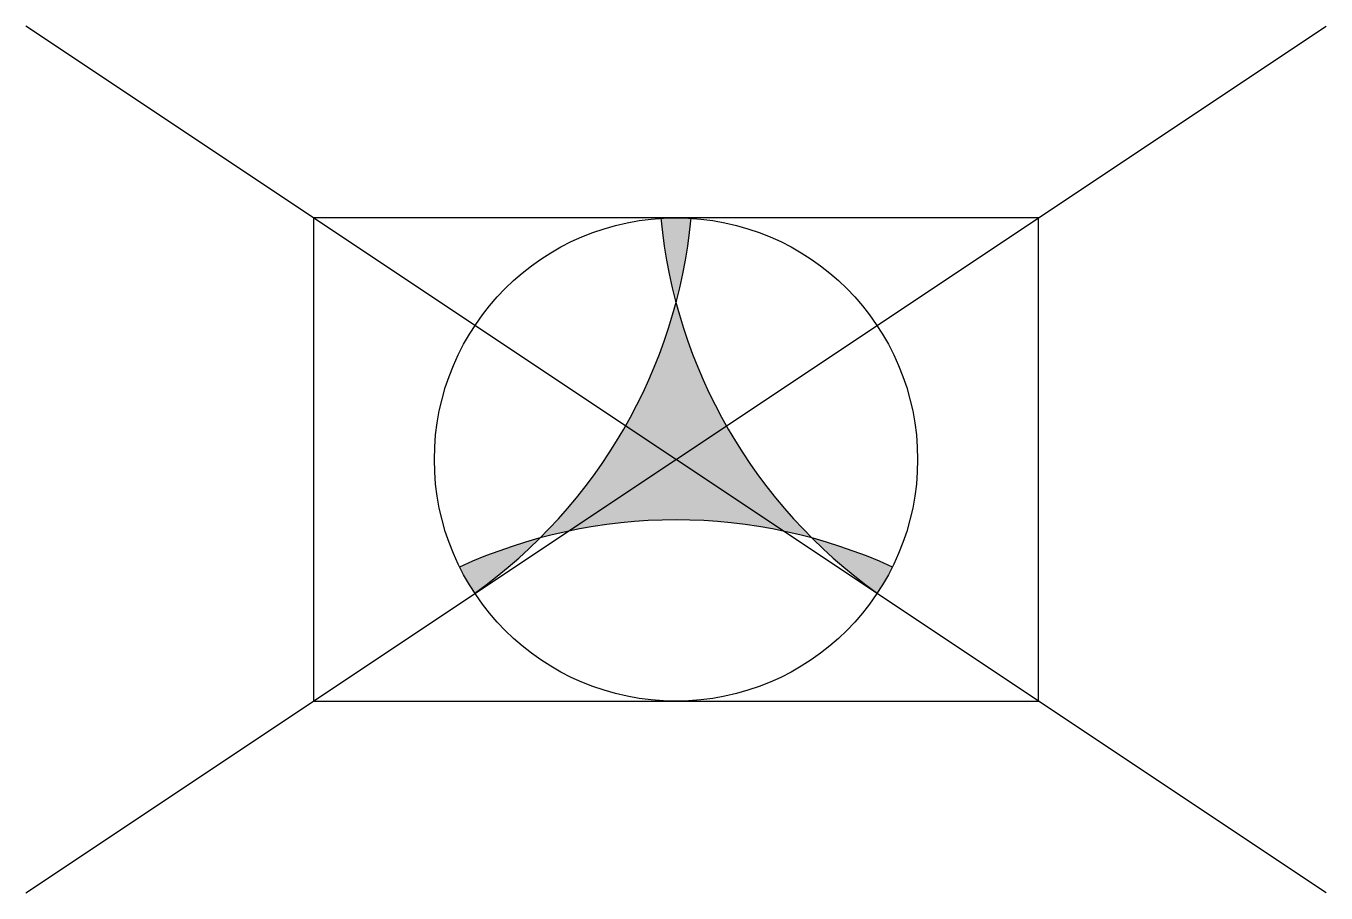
# Model space of a CAD drawing. Header units: metres. Extents: x -2.82 to 2.82, y -1.88 to 1.88.
import ezdxf

# ---------------------------------------------------------------- set-up
doc = ezdxf.new("R2010")
doc.units = ezdxf.units.M
doc.layers.get('0').update_dxf_attribs({"color": 150})

msp = doc.modelspace()

# ---------------------------------------------------------------- hatches: boundary and pattern name
h = msp.add_hatch(color=256)
h.dxf.hatch_style = 1
h.paths.add_polyline_path([(0.0656, 1.0479, 0.031281), (-0.0656, 1.0479, 0.041169), (0, 0.6818, 0.041169)])
h.paths.add_polyline_path([(0, 0.6818, -0.132759), (-0.5904, -0.3409, -0.132759), (0.5904, -0.3409, -0.132759)])
h.paths.add_polyline_path([(-0.5904, -0.3409, 0.041169), (-0.9404, -0.4671, 0.031281), (-0.8747, -0.5808, 0.041169)])
h.paths.add_polyline_path([(0.5904, -0.3409, 0.041169), (0.8747, -0.5808, 0.031281), (0.9404, -0.4671, 0.041169)])

# ---------------------------------------------------------------- linework, layer by layer
for p, q in [((2.825, -1.8833), (-2.825, 1.8833)), ((-2.825, -1.8833), (2.825, 1.8833))]:
    msp.add_line(p, q)
at = {"flags": 128}
msp.add_lwpolyline([(-1.575, -1.05), (1.575, -1.05), (1.575, 1.05), (-1.575, 1.05)], close=True, dxfattribs=at)
msp.add_circle((0, 0), 1.05)
for centre, start, end in [((-2.187, 1.2627), 305.4455, 354.5545), ((2.187, 1.2627), 185.4455, 234.5545), ((0, -2.5254), 65.4455, 114.5545)]:
    msp.add_arc(centre, 2.2629, start, end)

doc.saveas('drawing.dxf')
